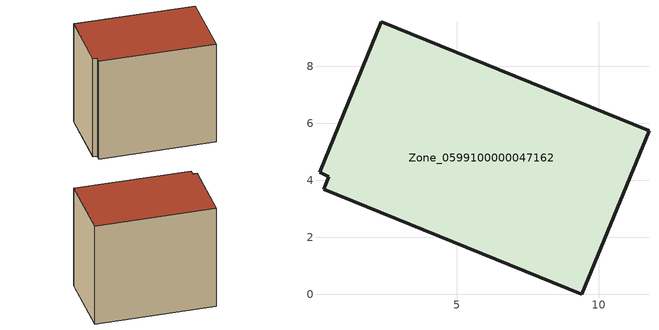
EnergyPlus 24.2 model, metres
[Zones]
Zone_0599100000047162
 floor ground (C_G): 9.4,0 0.34,3.69 0.52,4.12 0.19,4.28 2.36,9.57 11.76,5.75 z0
 wall outside (C_F): 9.4,0 11.76,5.75 2.36,9.57 0.19,4.28 0.52,4.12 0.34,3.69 9.4,0 z0:9.13
 roof outside (C_R): 0.34,3.69 9.4,0 11.76,5.75 2.36,9.57 0.19,4.28 0.52,4.12 z9.13
[BUILDING]
Pand.0599100000047162: North Axis=0; Terrain=City; Loads Convergence Tolerance Value=0.04; Temperature Convergence Tolerance Value=0.4; Solar Distribution=FullExterior; Maximum Number of Warmup Days=25; Minimum Number of Warmup Days=1
[Site:Location]
Rotterdam.The.Hague.AP_ZH_NLD Design_Conditions: Latitude=51.96; Longitude=4.45; Time Zone=1; Elevation=-4.5
[SITE:GROUNDTEMPERATURE:BUILDINGSURFACE]
18, 18, 18, 18, 18, 18, 18, 18, 18, 18, 18, 18
[MATERIAL] Thermal Absorptance=0.9; Solar Absorptance=0.7; Visible Absorptance=0.7
Name | Roughness | Thickness | Conductivity | Density | Specific Heat
G.TI.1946 | MediumSmooth | 0.15 | 1 | 540 | 1210
F.TI.1946 | Rough | 0.3 | 0.857143 | 1920 | 840
R.TI.1946 | MediumRough | 0.2 | 0.1 | 1500 | 1000
[CONSTRUCTION]
C_G: G.TI.1946
C_F: F.TI.1946
C_R: R.TI.1946
[ZONE]
Zone_0599100000047162: Type=1; Multiplier=1; Ceiling Height=Autocalculate; Volume=Autocalculate; Floor Area=autocalculate; Part of Total Floor Area=Yes
[ZONEINFILTRATION:DESIGNFLOWRATE]
Infil_Zone_0599100000047162: Zone or ZoneList or Space or SpaceList=Zone_0599100000047162; Schedule=AlwaysOn; Design Flow Rate Calculation Method=Flow/Area; Flow Rate per Floor Area=0.003; Constant Term Coefficient=1; Temperature Term Coefficient=0; Velocity Term Coefficient=0; Velocity Squared Term Coefficient=0
[HVACTEMPLATE:ZONE:IDEALLOADSAIRSYSTEM]
Zone_0599100000047162: Maximum Heating Supply Air Temperature=50; Minimum Cooling Supply Air Temperature=13; Maximum Heating Supply Air Humidity Ratio=0.0156; Minimum Cooling Supply Air Humidity Ratio=0.0077; Heating Limit=NoLimit; Cooling Limit=NoLimit; Dehumidification Control Type=ConstantSensibleHeatRatio; Cooling Sensible Heat Ratio=0.7; Dehumidification Setpoint=60; Humidification Control Type=None; Humidification Setpoint=30; Outdoor Air Method=None; Outdoor Air Flow Rate per Person=0.00944; Outdoor Air Flow Rate per Zone Floor Area=0; Outdoor Air Flow Rate per Zone=0; Demand Controlled Ventilation Type=None; Outdoor Air Economizer Type=NoEconomizer; Heat Recovery Type=None; Sensible Heat Recovery Effectiveness=0.7; Latent Heat Recovery Effectiveness=0.65
[ZONECONTROL:THERMOSTAT]
ThermostatControl_Zone_0599100000047162: Zone or ZoneList=Zone_0599100000047162; Control Type Schedule=DualSetpointControlType; Control 1=Thermostat_Zone_0599100000047162; Temperature Difference Between Cutout And Setpoint=0
[THERMOSTATSETPOINT:DUALSETPOINT]
Thermostat_Zone_0599100000047162: Heating Setpoint Temperature Schedule=HeatingSetpoint_Zone_0599100000047162; Cooling Setpoint Temperature Schedule=CoolingSetpoint_Zone_0599100000047162
[SCHEDULE:COMPACT]
HeatingSetpoint_Zone_0599100000047162: Through: 12/31, For: AllDays, Until: 24:00, 21
CoolingSetpoint_Zone_0599100000047162: Through: 12/31, For: AllDays, Until: 24:00, 24
DualSetpointControlType: Through: 12/31, For: AllDays, Until: 24:00, 4
AlwaysOn: Through: 12/31, For: AllDays, Until: 24:00, 1
